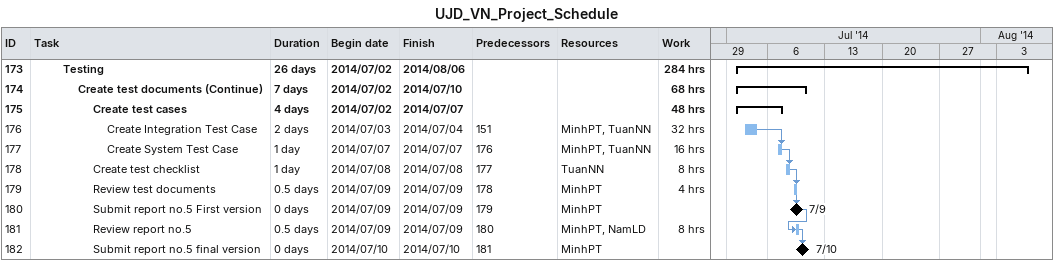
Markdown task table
UJD_VN_Project_Schedule

| ID | Level | Task | Duration | Start | Finish | Predecessors | Resources | Work (h) |
|---|---|---|---|---|---|---|---|---|
| 173 | 3 | **Testing** | 26d | 2014-07-02 | 2014-08-06 |  |  | 284 |
| 174 | 4 | **Create test documents (Continue)** | 7d | 2014-07-02 | 2014-07-10 |  |  | 68 |
| 175 | 5 | **Create test cases** | 4d | 2014-07-02 | 2014-07-07 |  |  | 48 |
| 176 | 6 | Create Integration Test Case | 2d | 2014-07-03 | 2014-07-04 | 151 | MinhPT, TuanNN | 32 |
| 177 | 6 | Create System Test Case | 1d | 2014-07-07 | 2014-07-07 | 176 | MinhPT, TuanNN | 16 |
| 178 | 5 | Create test checklist | 1d | 2014-07-08 | 2014-07-08 | 177 | TuanNN | 8 |
| 179 | 5 | Review test documents | 0.5d | 2014-07-09 | 2014-07-09 | 178 | MinhPT | 4 |
| 180 | 5 | Submit report no.5 First version | 0d | 2014-07-09 | 2014-07-09 | 179 | MinhPT |  |
| 181 | 5 | Review report no.5 | 0.5d | 2014-07-09 | 2014-07-09 | 180 | MinhPT, NamLD | 8 |
| 182 | 5 | Submit report no.5 final version | 0d | 2014-07-10 | 2014-07-10 | 181 | MinhPT |  |
